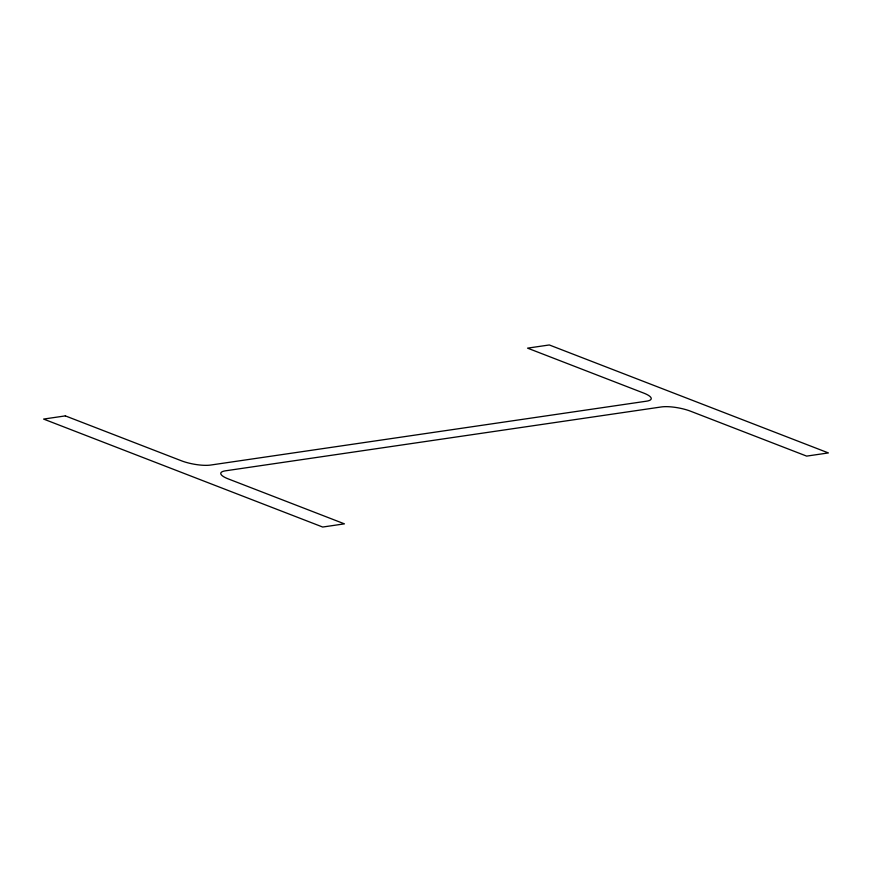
<?xml version="1.0" encoding="UTF-8"?>
<svg xmlns="http://www.w3.org/2000/svg" width="872" height="872" viewBox="0 0 872 872"><rect width="100%" height="100%" fill="white"/><g stroke="black" fill="none" stroke-linecap="round" stroke-linejoin="round"><path stroke-width="1.31" d="M65.346 415.89L43.6 419.072L322.695 527.037L344.44 523.854L228.311 478.924A21.015 5.33 10.4 0 1 225.488 470.815L661.401 406.941A21.015 5.33 10.4 0 1 690.526 411.192L806.654 456.111L828.4 452.928L549.306 344.963L527.56 348.146L643.689 393.076A21.015 5.33 10.4 0 1 646.512 401.185L210.599 465.059A21.015 5.33 10.4 0 1 181.474 460.808L65.346 415.89"/></g></svg>
